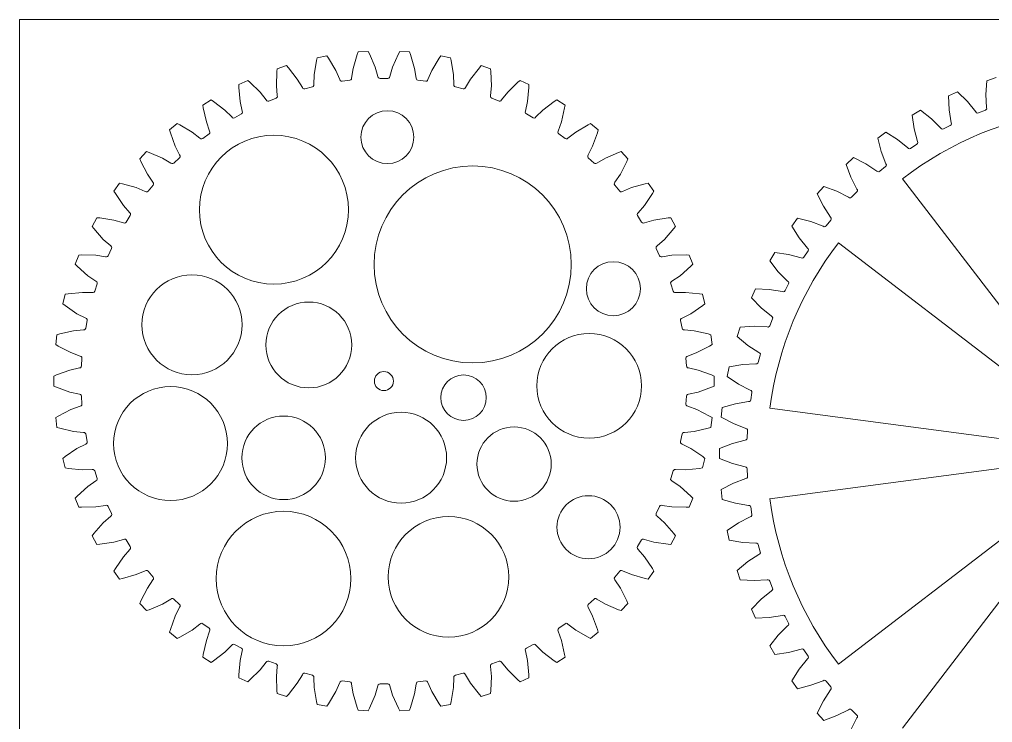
# Model space of a CAD drawing. Header units: millimetres. Extents: x -329 to 723, y 244 to 554.
# Drawn here: x -329 to -175.8, y 437.8 to 548.5 of the extents above; entities that cross this region are included whole.
import ezdxf

# ---------------------------------------------------------------- set-up
doc = ezdxf.new("R2010")
doc.units = ezdxf.units.MM

msp = doc.modelspace()

# ---------------------------------------------------------------- linework, layer by layer
at = {"color": 5, "lineweight": 0}
for p, q in [((-282.13, 542.5), (-282.24, 542.05)), ((-280.61, 542.79), (-282.13, 542.5)), ((-280.35, 542.41), (-280.61, 542.79)), ((-275.83, 542.99), (-276.46, 540.83)), ((-275.67, 543.41), (-275.83, 542.99)), ((-274.12, 543.51), (-275.67, 543.41)), ((-273.91, 543.11), (-274.12, 543.51)), ((-273.01, 541.04), (-273.91, 543.11)), ((-269.35, 543.11), (-270.25, 541.04)), ((-269.14, 543.51), (-269.35, 543.11)), ((-267.59, 543.41), (-269.14, 543.51)), ((-267.43, 542.99), (-267.59, 543.41)), ((-266.8, 540.83), (-267.43, 542.99)), ((-262.65, 542.79), (-262.91, 542.41)), ((-261.12, 542.5), (-262.65, 542.79)), ((-261.02, 542.05), (-261.12, 542.5)), ((-286.96, 541.26), (-288.43, 540.78)), ((-286.66, 540.92), (-286.96, 541.26)), ((-285.27, 539.15), (-286.66, 540.92)), ((-282.24, 542.05), (-282.6, 539.83)), ((-279.2, 540.48), (-280.35, 542.41)), ((-272.56, 539.56), (-273.01, 541.04)), ((-270.25, 541.04), (-270.69, 539.56)), ((-262.91, 542.41), (-264.06, 540.48)), ((-260.66, 539.83), (-261.02, 542.05)), ((-256.6, 540.92), (-257.99, 539.15)), ((-256.3, 541.26), (-256.6, 540.92)), ((-254.82, 540.78), (-256.3, 541.26)), ((-288.48, 540.33), (-288.56, 538.08)), ((-288.43, 540.78), (-288.48, 540.33)), ((-282.6, 539.83), (-282.66, 538.28)), ((-278.57, 539.06), (-279.2, 540.48)), ((-276.46, 540.83), (-276.72, 539.3)), ((-272.52, 539.4), (-272.56, 539.56)), ((-272.4, 539.29), (-272.52, 539.4)), ((-270.74, 539.4), (-270.86, 539.29)), ((-270.69, 539.56), (-270.74, 539.4)), ((-266.54, 539.3), (-266.8, 540.83)), ((-264.06, 540.48), (-264.69, 539.06)), ((-260.6, 538.28), (-260.66, 539.83)), ((-254.78, 540.33), (-254.82, 540.78)), ((-254.7, 538.08), (-254.78, 540.33)), ((-175.2, 539.37), (-176.7, 538.89)), ((-293.07, 538.94), (-294.47, 538.28)), ((-294.47, 538.28), (-294.46, 537.83)), ((-292.72, 538.65), (-293.07, 538.94)), ((-291.12, 537.06), (-292.72, 538.65)), ((-288.56, 538.08), (-288.43, 536.53)), ((-284.47, 537.82), (-285.27, 539.15)), ((-282.89, 537.91), (-284.08, 537.6)), ((-282.75, 537.98), (-282.89, 537.91)), ((-282.66, 538.12), (-282.75, 537.98)), ((-282.66, 538.28), (-282.66, 538.12)), ((-278.51, 538.91), (-278.57, 539.06)), ((-278.38, 538.82), (-278.51, 538.91)), ((-278.22, 538.8), (-278.38, 538.82)), ((-276.99, 538.95), (-278.22, 538.8)), ((-276.84, 539.01), (-276.99, 538.95)), ((-276.74, 539.14), (-276.84, 539.01)), ((-276.72, 539.3), (-276.74, 539.14)), ((-272.24, 539.25), (-272.4, 539.29)), ((-271.01, 539.25), (-272.24, 539.25)), ((-270.86, 539.29), (-271.01, 539.25)), ((-266.52, 539.14), (-266.54, 539.3)), ((-266.42, 539.01), (-266.52, 539.14)), ((-266.26, 538.95), (-266.42, 539.01)), ((-265.04, 538.8), (-266.26, 538.95)), ((-264.88, 538.82), (-265.04, 538.8)), ((-264.75, 538.91), (-264.88, 538.82)), ((-264.69, 539.06), (-264.75, 538.91)), ((-260.6, 538.12), (-260.6, 538.28)), ((-260.51, 537.98), (-260.6, 538.12)), ((-260.37, 537.91), (-260.51, 537.98)), ((-259.17, 537.6), (-260.37, 537.91)), ((-257.99, 539.15), (-258.79, 537.82)), ((-254.83, 536.53), (-254.7, 538.08)), ((-250.54, 538.65), (-252.13, 537.06)), ((-250.19, 538.94), (-250.54, 538.65)), ((-248.79, 538.28), (-250.19, 538.94)), ((-248.8, 537.83), (-248.79, 538.28)), ((-176.7, 538.89), (-176.82, 536.72)), ((-294.46, 537.83), (-294.25, 535.59)), ((-290.16, 535.85), (-291.12, 537.06)), ((-288.41, 536.37), (-288.48, 536.22)), ((-288.43, 536.53), (-288.41, 536.37)), ((-284.39, 537.68), (-284.47, 537.82)), ((-284.25, 537.6), (-284.39, 537.68)), ((-284.08, 537.6), (-284.25, 537.6)), ((-259.01, 537.6), (-259.17, 537.6)), ((-258.87, 537.68), (-259.01, 537.6)), ((-258.79, 537.82), (-258.87, 537.68)), ((-254.85, 536.37), (-254.83, 536.53)), ((-254.78, 536.22), (-254.85, 536.37)), ((-252.13, 537.06), (-253.09, 535.85)), ((-249, 535.59), (-248.8, 537.83)), ((-181.29, 537.12), (-182.73, 536.48)), ((-182.73, 536.48), (-182.62, 534.31)), ((-179.75, 535.59), (-181.29, 537.12)), ((-176.82, 536.72), (-176.72, 534.64)), ((-298.83, 535.88), (-300.14, 535.05)), ((-300.14, 535.05), (-300.08, 534.6)), ((-298.46, 535.63), (-298.83, 535.88)), ((-296.67, 534.26), (-298.46, 535.63)), ((-294.25, 535.59), (-293.93, 534.07)), ((-290.07, 535.72), (-290.16, 535.85)), ((-289.92, 535.65), (-290.07, 535.72)), ((-289.75, 535.68), (-289.92, 535.65)), ((-288.61, 536.13), (-289.75, 535.68)), ((-288.48, 536.22), (-288.61, 536.13)), ((-254.65, 536.13), (-254.78, 536.22)), ((-253.5, 535.68), (-254.65, 536.13)), ((-253.34, 535.65), (-253.5, 535.68)), ((-253.19, 535.72), (-253.34, 535.65)), ((-253.09, 535.85), (-253.19, 535.72)), ((-249.33, 534.07), (-249, 535.59)), ((-244.8, 535.63), (-246.59, 534.26)), ((-244.42, 535.88), (-244.8, 535.63)), ((-243.11, 535.05), (-244.42, 535.88)), ((-243.18, 534.6), (-243.11, 535.05)), ((-178.43, 533.98), (-179.75, 535.59)), ((-300.08, 534.6), (-299.59, 532.41)), ((-295.57, 533.17), (-296.67, 534.26)), ((-294.06, 533.65), (-295.14, 533.06)), ((-293.94, 533.76), (-294.06, 533.65)), ((-293.89, 533.92), (-293.94, 533.76)), ((-293.93, 534.07), (-293.89, 533.92)), ((-249.36, 533.92), (-249.33, 534.07)), ((-249.32, 533.76), (-249.36, 533.92)), ((-249.2, 533.65), (-249.32, 533.76)), ((-248.12, 533.06), (-249.2, 533.65)), ((-246.59, 534.26), (-247.69, 533.17)), ((-243.66, 532.41), (-243.18, 534.6)), ((-187.11, 534.25), (-188.47, 533.46)), ((-188.47, 533.46), (-188.14, 531.32)), ((-185.42, 532.89), (-187.11, 534.25)), ((-182.62, 534.31), (-182.3, 532.26)), ((-178.33, 533.85), (-178.43, 533.98)), ((-178.19, 533.79), (-178.33, 533.85)), ((-178.02, 533.8), (-178.19, 533.79)), ((-176.91, 534.23), (-178.02, 533.8)), ((-176.77, 534.33), (-176.91, 534.23)), ((-176.71, 534.48), (-176.77, 534.33)), ((-176.72, 534.64), (-176.71, 534.48)), ((-304.17, 532.12), (-305.37, 531.14)), ((-303.77, 531.92), (-304.17, 532.12)), ((-301.83, 530.78), (-303.77, 531.92)), ((-299.59, 532.41), (-299.08, 530.94)), ((-295.45, 533.06), (-295.57, 533.17)), ((-295.3, 533.01), (-295.45, 533.06)), ((-295.14, 533.06), (-295.3, 533.01)), ((-247.96, 533.01), (-248.12, 533.06)), ((-247.8, 533.06), (-247.96, 533.01)), ((-247.69, 533.17), (-247.8, 533.06)), ((-244.18, 530.94), (-243.66, 532.41)), ((-239.49, 531.92), (-241.43, 530.78)), ((-239.08, 532.12), (-239.49, 531.92)), ((-237.89, 531.14), (-239.08, 532.12)), ((-183.94, 531.42), (-185.42, 532.89)), ((-182.45, 531.84), (-183.51, 531.29)), ((-182.32, 531.94), (-182.45, 531.84)), ((-182.27, 532.1), (-182.32, 531.94)), ((-182.3, 532.26), (-182.27, 532.1)), ((-305.37, 531.14), (-305.25, 530.7)), ((-305.25, 530.7), (-304.49, 528.58)), ((-300.59, 529.84), (-301.83, 530.78)), ((-299.16, 530.51), (-300.15, 529.78)), ((-299.05, 530.63), (-299.16, 530.51)), ((-299.08, 530.94), (-299.03, 530.79)), ((-299.03, 530.79), (-299.05, 530.63)), ((-244.23, 530.79), (-244.18, 530.94)), ((-244.2, 530.63), (-244.23, 530.79)), ((-244.1, 530.51), (-244.2, 530.63)), ((-243.1, 529.78), (-244.1, 530.51)), ((-241.43, 530.78), (-242.66, 529.84)), ((-238.77, 528.58), (-238.01, 530.7)), ((-238.01, 530.7), (-237.89, 531.14)), ((-192.6, 530.79), (-193.87, 529.86)), ((-190.77, 529.61), (-192.6, 530.79)), ((-188.14, 531.32), (-187.61, 529.3)), ((-183.83, 531.3), (-183.94, 531.42)), ((-183.67, 531.26), (-183.83, 531.3)), ((-183.51, 531.29), (-183.67, 531.26)), ((-300.47, 529.74), (-300.59, 529.84)), ((-300.3, 529.72), (-300.47, 529.74)), ((-300.15, 529.78), (-300.3, 529.72)), ((-242.95, 529.72), (-243.1, 529.78)), ((-242.79, 529.74), (-242.95, 529.72)), ((-242.66, 529.84), (-242.79, 529.74)), ((-193.87, 529.86), (-193.32, 527.76)), ((-189.15, 528.31), (-190.77, 529.61)), ((-187.71, 528.87), (-188.71, 528.22)), ((-187.6, 528.99), (-187.71, 528.87)), ((-187.61, 529.3), (-187.56, 529.15)), ((-187.56, 529.15), (-187.6, 528.99)), ((-309, 527.73), (-310.06, 526.6)), ((-308.57, 527.58), (-309, 527.73)), ((-306.5, 526.69), (-308.57, 527.58)), ((-304.49, 528.58), (-303.8, 527.19)), ((-303.8, 527.19), (-303.73, 527.05)), ((-239.53, 527.05), (-239.46, 527.19)), ((-239.46, 527.19), (-238.77, 528.58)), ((-234.69, 527.58), (-236.76, 526.69)), ((-234.26, 527.73), (-234.69, 527.58)), ((-233.2, 526.6), (-234.26, 527.73)), ((-193.32, 527.76), (-192.58, 525.81)), ((-189.03, 528.2), (-189.15, 528.31)), ((-188.87, 528.17), (-189.03, 528.2)), ((-188.71, 528.22), (-188.87, 528.17)), ((-310.06, 526.6), (-309.89, 526.18)), ((-309.89, 526.18), (-308.87, 524.17)), ((-305.16, 525.91), (-306.5, 526.69)), ((-305.02, 525.83), (-305.16, 525.91)), ((-304.86, 525.83), (-305.02, 525.83)), ((-304.72, 525.91), (-304.86, 525.83)), ((-303.82, 526.75), (-304.72, 525.91)), ((-303.73, 526.89), (-303.82, 526.75)), ((-303.73, 527.05), (-303.73, 526.89)), ((-239.53, 526.89), (-239.53, 527.05)), ((-239.44, 526.75), (-239.53, 526.89)), ((-238.54, 525.91), (-239.44, 526.75)), ((-238.4, 525.83), (-238.54, 525.91)), ((-238.24, 525.83), (-238.4, 525.83)), ((-238.1, 525.91), (-238.24, 525.83)), ((-236.76, 526.69), (-238.1, 525.91)), ((-234.39, 524.17), (-233.37, 526.18)), ((-233.37, 526.18), (-233.2, 526.6)), ((-197.69, 526.77), (-198.86, 525.71)), ((-198.86, 525.71), (-198.09, 523.68)), ((-195.75, 525.79), (-197.69, 526.77)), ((-194, 524.66), (-195.75, 525.79)), ((-192.58, 525.81), (-192.51, 525.66)), ((-192.51, 525.66), (-192.53, 525.5)), ((-308.87, 524.17), (-308.01, 522.88)), ((-235.25, 522.88), (-234.39, 524.17)), ((-193.87, 524.57), (-194, 524.66)), ((-193.71, 524.55), (-193.87, 524.57)), ((-193.56, 524.62), (-193.71, 524.55)), ((-192.63, 525.37), (-193.56, 524.62)), ((-192.53, 525.5), (-192.63, 525.37)), ((-313.24, 522.76), (-314.15, 521.5)), ((-312.79, 522.66), (-313.24, 522.76)), ((-310.63, 522.04), (-312.79, 522.66)), ((-308.01, 522.88), (-307.92, 522.75)), ((-307.91, 522.58), (-307.98, 522.44)), ((-307.92, 522.75), (-307.91, 522.58)), ((-235.35, 522.58), (-235.34, 522.75)), ((-235.28, 522.44), (-235.35, 522.58)), ((-235.34, 522.75), (-235.25, 522.88)), ((-230.47, 522.66), (-232.63, 522.04)), ((-230.02, 522.76), (-230.47, 522.66)), ((-229.11, 521.5), (-230.02, 522.76)), ((-198.09, 523.68), (-197.15, 521.82)), ((-314.15, 521.5), (-313.92, 521.11)), ((-313.92, 521.11), (-312.66, 519.24)), ((-309.2, 521.44), (-310.63, 522.04)), ((-309.05, 521.37), (-309.2, 521.44)), ((-308.89, 521.39), (-309.05, 521.37)), ((-308.76, 521.49), (-308.89, 521.39)), ((-307.98, 522.44), (-308.76, 521.49)), ((-234.5, 521.49), (-235.28, 522.44)), ((-234.37, 521.39), (-234.5, 521.49)), ((-234.2, 521.37), (-234.37, 521.39)), ((-234.06, 521.44), (-234.2, 521.37)), ((-232.63, 522.04), (-234.06, 521.44)), ((-230.6, 519.24), (-229.34, 521.11)), ((-229.34, 521.11), (-229.11, 521.5)), ((-202.34, 522.24), (-203.39, 521.07)), ((-203.39, 521.07), (-202.41, 519.13)), ((-200.31, 521.47), (-202.34, 522.24)), ((-198.45, 520.53), (-200.31, 521.47)), ((-197.16, 521.38), (-198, 520.53)), ((-197.07, 521.52), (-197.16, 521.38)), ((-197.15, 521.82), (-197.07, 521.68)), ((-197.07, 521.68), (-197.07, 521.52)), ((-198.31, 520.45), (-198.45, 520.53)), ((-198.14, 520.45), (-198.31, 520.45)), ((-198, 520.53), (-198.14, 520.45)), ((-312.66, 519.24), (-311.65, 518.07)), ((-311.65, 518.07), (-311.54, 517.95)), ((-311.54, 517.95), (-311.51, 517.79)), ((-231.75, 517.79), (-231.72, 517.95)), ((-231.72, 517.95), (-231.61, 518.07)), ((-231.61, 518.07), (-230.6, 519.24)), ((-202.41, 519.13), (-201.29, 517.38)), ((-316.82, 517.3), (-317.57, 515.94)), ((-316.37, 517.26), (-316.82, 517.3)), ((-314.14, 516.91), (-316.37, 517.26)), ((-312.65, 516.49), (-314.14, 516.91)), ((-312.49, 516.45), (-312.65, 516.49)), ((-312.34, 516.49), (-312.49, 516.45)), ((-312.22, 516.6), (-312.34, 516.49)), ((-311.56, 517.64), (-312.22, 516.6)), ((-311.51, 517.79), (-311.56, 517.64)), ((-231.7, 517.64), (-231.75, 517.79)), ((-231.04, 516.6), (-231.7, 517.64)), ((-230.92, 516.49), (-231.04, 516.6)), ((-230.76, 516.45), (-230.92, 516.49)), ((-230.61, 516.49), (-230.76, 516.45)), ((-229.12, 516.91), (-230.61, 516.49)), ((-226.89, 517.26), (-229.12, 516.91)), ((-226.44, 517.3), (-226.89, 517.26)), ((-225.69, 515.94), (-226.44, 517.3)), ((-206.49, 517.24), (-207.41, 515.97)), ((-204.39, 516.69), (-206.49, 517.24)), ((-202.44, 515.95), (-204.39, 516.69)), ((-201.24, 516.93), (-202, 516)), ((-201.29, 517.38), (-201.19, 517.24)), ((-201.18, 517.08), (-201.24, 516.93)), ((-201.19, 517.24), (-201.18, 517.08)), ((-317.57, 515.94), (-317.29, 515.58)), ((-317.29, 515.58), (-315.81, 513.88)), ((-227.45, 513.88), (-225.97, 515.58)), ((-225.97, 515.58), (-225.69, 515.94)), ((-207.41, 515.97), (-206.24, 514.14)), ((-202.29, 515.89), (-202.44, 515.95)), ((-202.13, 515.91), (-202.29, 515.89)), ((-202, 516), (-202.13, 515.91)), ((-315.81, 513.88), (-314.65, 512.85)), ((-228.6, 512.85), (-227.45, 513.88)), ((-206.24, 514.14), (-204.93, 512.52)), ((-314.51, 512.43), (-315.04, 511.31)), ((-314.65, 512.85), (-314.53, 512.74)), ((-314.53, 512.74), (-314.48, 512.59)), ((-314.48, 512.59), (-314.51, 512.43)), ((-228.78, 512.59), (-228.73, 512.74)), ((-228.75, 512.43), (-228.78, 512.59)), ((-228.22, 511.31), (-228.75, 512.43)), ((-228.73, 512.74), (-228.6, 512.85)), ((-210.09, 511.85), (-210.88, 510.49)), ((-207.94, 511.52), (-210.09, 511.85)), ((-204.84, 512.09), (-205.5, 511.08)), ((-204.93, 512.52), (-204.82, 512.4)), ((-204.79, 512.24), (-204.84, 512.09)), ((-204.82, 512.4), (-204.79, 512.24)), ((-319.69, 511.43), (-320.26, 509.99)), ((-319.23, 511.45), (-319.69, 511.43)), ((-316.98, 511.39), (-319.23, 511.45)), ((-315.45, 511.16), (-316.98, 511.39)), ((-315.29, 511.13), (-315.45, 511.16)), ((-315.14, 511.19), (-315.29, 511.13)), ((-315.04, 511.31), (-315.14, 511.19)), ((-228.12, 511.19), (-228.22, 511.31)), ((-227.97, 511.13), (-228.12, 511.19)), ((-227.81, 511.16), (-227.97, 511.13)), ((-226.28, 511.39), (-227.81, 511.16)), ((-224.03, 511.45), (-226.28, 511.39)), ((-223.57, 511.43), (-224.03, 511.45)), ((-223, 509.99), (-223.57, 511.43)), ((-210.88, 510.49), (-209.52, 508.79)), ((-205.93, 510.98), (-207.94, 511.52)), ((-205.77, 510.94), (-205.93, 510.98)), ((-205.62, 510.97), (-205.77, 510.94)), ((-205.5, 511.08), (-205.62, 510.97)), ((-320.26, 509.99), (-319.94, 509.66)), ((-319.94, 509.66), (-318.26, 508.17)), ((-225, 508.17), (-223.32, 509.66)), ((-223.32, 509.66), (-223, 509.99)), ((-209.52, 508.79), (-208.05, 507.31)), ((-318.26, 508.17), (-316.98, 507.29)), ((-316.98, 507.29), (-316.85, 507.2)), ((-316.85, 507.2), (-316.78, 507.05)), ((-226.48, 507.05), (-226.41, 507.2)), ((-226.41, 507.2), (-226.28, 507.29)), ((-226.28, 507.29), (-225, 508.17)), ((-208.05, 507.31), (-207.93, 507.2)), ((-207.93, 507.2), (-207.88, 507.05)), ((-317.17, 505.72), (-317.25, 505.58)), ((-316.79, 506.89), (-317.17, 505.72)), ((-316.78, 507.05), (-316.79, 506.89)), ((-226.47, 506.89), (-226.48, 507.05)), ((-226.09, 505.72), (-226.47, 506.89)), ((-226, 505.58), (-226.09, 505.72)), ((-213.11, 506.1), (-213.75, 504.67)), ((-210.94, 506), (-213.11, 506.1)), ((-208.88, 505.68), (-210.94, 506)), ((-208.72, 505.65), (-208.88, 505.68)), ((-208.57, 505.7), (-208.72, 505.65)), ((-208.46, 505.82), (-208.57, 505.7)), ((-207.92, 506.89), (-208.46, 505.82)), ((-207.88, 507.05), (-207.92, 506.89)), ((-321.8, 505.25), (-322.18, 503.75)), ((-321.35, 505.33), (-321.8, 505.25)), ((-319.11, 505.54), (-321.35, 505.33)), ((-317.56, 505.51), (-319.11, 505.54)), ((-317.4, 505.5), (-317.56, 505.51)), ((-317.25, 505.58), (-317.4, 505.5)), ((-225.86, 505.5), (-226, 505.58)), ((-225.7, 505.51), (-225.86, 505.5)), ((-224.15, 505.54), (-225.7, 505.51)), ((-221.91, 505.33), (-224.15, 505.54)), ((-221.46, 505.25), (-221.91, 505.33)), ((-221.08, 503.75), (-221.46, 505.25)), ((-213.75, 504.67), (-212.22, 503.12)), ((-322.18, 503.75), (-321.83, 503.47)), ((-321.83, 503.47), (-319.97, 502.19)), ((-223.29, 502.19), (-221.43, 503.47)), ((-221.43, 503.47), (-221.08, 503.75)), ((-212.22, 503.12), (-210.61, 501.81)), ((-319.97, 502.19), (-318.59, 501.48)), ((-318.59, 501.48), (-318.45, 501.41)), ((-318.35, 501.11), (-318.58, 499.9)), ((-318.45, 501.41), (-318.36, 501.27)), ((-318.36, 501.27), (-318.35, 501.11)), ((-224.91, 501.11), (-224.9, 501.27)), ((-224.68, 499.9), (-224.91, 501.11)), ((-224.9, 501.27), (-224.81, 501.41)), ((-224.81, 501.41), (-224.66, 501.48)), ((-224.66, 501.48), (-223.29, 502.19)), ((-210.43, 501.4), (-210.86, 500.28)), ((-210.61, 501.81), (-210.48, 501.71)), ((-210.48, 501.71), (-210.41, 501.56)), ((-210.41, 501.56), (-210.43, 501.4)), ((-318.95, 499.64), (-320.49, 499.48)), ((-318.78, 499.66), (-318.95, 499.64)), ((-318.65, 499.75), (-318.78, 499.66)), ((-318.58, 499.9), (-318.65, 499.75)), ((-224.61, 499.75), (-224.68, 499.9)), ((-224.47, 499.66), (-224.61, 499.75)), ((-224.31, 499.64), (-224.47, 499.66)), ((-222.77, 499.48), (-224.31, 499.64)), ((-215.51, 500.07), (-216, 498.58)), ((-213.34, 500.2), (-215.51, 500.07)), ((-211.26, 500.1), (-213.34, 500.2)), ((-211.1, 500.08), (-211.26, 500.1)), ((-210.95, 500.15), (-211.1, 500.08)), ((-210.86, 500.28), (-210.95, 500.15)), ((-323.12, 498.85), (-323.31, 497.32)), ((-322.68, 498.99), (-323.12, 498.85)), ((-320.49, 499.48), (-322.68, 498.99)), ((-220.58, 498.99), (-222.77, 499.48)), ((-220.14, 498.85), (-220.58, 498.99)), ((-219.95, 497.32), (-220.14, 498.85)), ((-216, 498.58), (-214.31, 497.2)), ((-323.31, 497.32), (-322.92, 497.08)), ((-322.92, 497.08), (-320.92, 496.05)), ((-222.34, 496.05), (-220.34, 497.08)), ((-220.34, 497.08), (-219.95, 497.32)), ((-214.31, 497.2), (-212.57, 496.06)), ((-320.92, 496.05), (-319.47, 495.51)), ((-319.47, 495.51), (-319.31, 495.46)), ((-319.31, 495.46), (-319.21, 495.34)), ((-319.18, 495.18), (-319.26, 493.95)), ((-319.21, 495.34), (-319.18, 495.18)), ((-224.08, 495.18), (-224.05, 495.34)), ((-224, 493.95), (-224.08, 495.18)), ((-224.05, 495.34), (-223.94, 495.46)), ((-223.94, 495.46), (-223.79, 495.51)), ((-223.79, 495.51), (-222.34, 496.05)), ((-212.36, 495.68), (-212.67, 494.52)), ((-212.57, 496.06), (-212.43, 495.98)), ((-212.43, 495.98), (-212.35, 495.84)), ((-212.35, 495.84), (-212.36, 495.68)), ((-319.58, 493.65), (-321.09, 493.3)), ((-319.43, 493.68), (-319.58, 493.65)), ((-319.31, 493.79), (-319.43, 493.68)), ((-319.26, 493.95), (-319.31, 493.79)), ((-223.95, 493.79), (-224, 493.95)), ((-223.83, 493.68), (-223.95, 493.79)), ((-223.67, 493.65), (-223.83, 493.68)), ((-222.16, 493.3), (-223.67, 493.65)), ((-217.27, 493.83), (-217.6, 492.29)), ((-215.13, 494.18), (-217.27, 493.83)), ((-213.05, 494.29), (-215.13, 494.18)), ((-212.88, 494.29), (-213.05, 494.29)), ((-212.74, 494.38), (-212.88, 494.29)), ((-212.67, 494.52), (-212.74, 494.38)), ((-323.21, 492.53), (-323.62, 492.34)), ((-323.62, 492.34), (-323.62, 490.79)), ((-321.09, 493.3), (-323.21, 492.53)), ((-220.05, 492.53), (-222.16, 493.3)), ((-219.63, 492.34), (-220.05, 492.53)), ((-219.63, 490.79), (-219.63, 492.34)), ((-217.6, 492.29), (-215.78, 491.1)), ((-323.62, 490.79), (-323.21, 490.61)), ((-323.21, 490.61), (-321.09, 489.84)), ((-222.16, 489.84), (-220.05, 490.61)), ((-220.05, 490.61), (-219.63, 490.79)), ((-215.78, 491.1), (-213.93, 490.15)), ((-321.09, 489.84), (-319.58, 489.49)), ((-319.58, 489.49), (-319.43, 489.45)), ((-319.43, 489.45), (-319.31, 489.34)), ((-319.31, 489.34), (-319.26, 489.19)), ((-319.26, 489.19), (-319.18, 487.96)), ((-224.08, 487.96), (-224, 489.19)), ((-224, 489.19), (-223.95, 489.34)), ((-223.95, 489.34), (-223.83, 489.45)), ((-223.83, 489.45), (-223.67, 489.49)), ((-223.67, 489.49), (-222.16, 489.84)), ((-213.93, 490.15), (-213.78, 490.08)), ((-213.67, 489.78), (-213.86, 488.6)), ((-213.78, 490.08), (-213.69, 489.95)), ((-213.69, 489.95), (-213.67, 489.78)), ((-319.47, 487.62), (-320.92, 487.08)), ((-319.31, 487.68), (-319.47, 487.62)), ((-319.21, 487.8), (-319.31, 487.68)), ((-319.18, 487.96), (-319.21, 487.8)), ((-224.05, 487.8), (-224.08, 487.96)), ((-223.94, 487.68), (-224.05, 487.8)), ((-223.79, 487.62), (-223.94, 487.68)), ((-222.34, 487.08), (-223.79, 487.62)), ((-218.37, 487.43), (-218.53, 485.87)), ((-216.27, 488), (-218.37, 487.43)), ((-214.22, 488.34), (-216.27, 488)), ((-214.05, 488.35), (-214.22, 488.34)), ((-213.92, 488.45), (-214.05, 488.35)), ((-213.86, 488.6), (-213.92, 488.45)), ((-322.92, 486.06), (-323.31, 485.82)), ((-323.31, 485.82), (-323.12, 484.28)), ((-320.92, 487.08), (-322.92, 486.06)), ((-220.34, 486.06), (-222.34, 487.08)), ((-219.95, 485.82), (-220.34, 486.06)), ((-220.14, 484.28), (-219.95, 485.82)), ((-218.53, 485.87), (-216.6, 484.87)), ((-323.12, 484.28), (-322.68, 484.15)), ((-220.58, 484.15), (-220.14, 484.28)), ((-216.6, 484.87), (-214.66, 484.12)), ((-322.68, 484.15), (-320.49, 483.65)), ((-320.49, 483.65), (-318.95, 483.49)), ((-318.95, 483.49), (-318.78, 483.48)), ((-318.78, 483.48), (-318.65, 483.39)), ((-318.65, 483.39), (-318.58, 483.24)), ((-318.58, 483.24), (-318.35, 482.03)), ((-224.91, 482.03), (-224.68, 483.24)), ((-224.68, 483.24), (-224.61, 483.39)), ((-224.61, 483.39), (-224.47, 483.48)), ((-224.47, 483.48), (-224.31, 483.49)), ((-224.31, 483.49), (-222.77, 483.65)), ((-222.77, 483.65), (-220.58, 484.15)), ((-214.66, 484.12), (-214.5, 484.07)), ((-214.5, 484.07), (-214.4, 483.94)), ((-214.37, 483.79), (-214.43, 482.59)), ((-214.4, 483.94), (-214.37, 483.79)), ((-318.59, 481.66), (-319.97, 480.94)), ((-318.45, 481.73), (-318.59, 481.66)), ((-318.36, 481.87), (-318.45, 481.73)), ((-318.35, 482.03), (-318.36, 481.87)), ((-224.9, 481.87), (-224.91, 482.03)), ((-224.81, 481.73), (-224.9, 481.87)), ((-224.66, 481.66), (-224.81, 481.73)), ((-223.29, 480.94), (-224.66, 481.66)), ((-216.76, 481.74), (-218.79, 480.95)), ((-214.75, 482.29), (-216.76, 481.74)), ((-214.6, 482.32), (-214.75, 482.29)), ((-214.48, 482.43), (-214.6, 482.32)), ((-214.43, 482.59), (-214.48, 482.43)), ((-321.83, 479.67), (-322.18, 479.39)), ((-319.97, 480.94), (-321.83, 479.67)), ((-221.43, 479.67), (-223.29, 480.94)), ((-221.08, 479.39), (-221.43, 479.67)), ((-218.79, 480.95), (-218.79, 479.38)), ((-322.18, 479.39), (-321.8, 477.89)), ((-221.46, 477.89), (-221.08, 479.39)), ((-218.79, 479.38), (-216.76, 478.59)), ((-216.76, 478.59), (-214.75, 478.05)), ((-321.8, 477.89), (-321.35, 477.81)), ((-321.35, 477.81), (-319.11, 477.59)), ((-319.11, 477.59), (-317.56, 477.63)), ((-317.56, 477.63), (-317.4, 477.63)), ((-317.4, 477.63), (-317.25, 477.56)), ((-317.25, 477.56), (-317.17, 477.42)), ((-317.17, 477.42), (-316.79, 476.25)), ((-226.47, 476.25), (-226.09, 477.42)), ((-226.09, 477.42), (-226, 477.56)), ((-226, 477.56), (-225.86, 477.63)), ((-225.86, 477.63), (-225.7, 477.63)), ((-225.7, 477.63), (-224.15, 477.59)), ((-224.15, 477.59), (-221.91, 477.81)), ((-221.91, 477.81), (-221.46, 477.89)), ((-214.75, 478.05), (-214.6, 478.01)), ((-214.6, 478.01), (-214.48, 477.9)), ((-214.48, 477.9), (-214.43, 477.75)), ((-214.43, 477.75), (-214.37, 476.55)), ((-214.37, 476.55), (-214.4, 476.39)), ((-316.98, 475.85), (-318.26, 474.97)), ((-316.85, 475.94), (-316.98, 475.85)), ((-316.78, 476.09), (-316.85, 475.94)), ((-316.79, 476.25), (-316.78, 476.09)), ((-226.48, 476.09), (-226.47, 476.25)), ((-226.41, 475.94), (-226.48, 476.09)), ((-226.28, 475.85), (-226.41, 475.94)), ((-225, 474.97), (-226.28, 475.85)), ((-216.6, 475.47), (-218.53, 474.47)), ((-214.66, 476.22), (-216.6, 475.47)), ((-214.5, 476.27), (-214.66, 476.22)), ((-214.4, 476.39), (-214.5, 476.27)), ((-318.26, 474.97), (-319.94, 473.47)), ((-223.32, 473.47), (-225, 474.97)), ((-218.53, 474.47), (-218.37, 472.91)), ((-319.94, 473.47), (-320.26, 473.15)), ((-320.26, 473.15), (-319.69, 471.71)), ((-316.98, 471.75), (-315.45, 471.98)), ((-315.45, 471.98), (-315.29, 472.01)), ((-315.29, 472.01), (-315.14, 471.95)), ((-315.14, 471.95), (-315.04, 471.82)), ((-228.22, 471.82), (-228.12, 471.95)), ((-228.12, 471.95), (-227.97, 472.01)), ((-227.97, 472.01), (-227.81, 471.98)), ((-227.81, 471.98), (-226.28, 471.75)), ((-223.57, 471.71), (-223, 473.15)), ((-223, 473.15), (-223.32, 473.47)), ((-218.37, 472.91), (-216.27, 472.33)), ((-216.27, 472.33), (-214.22, 472)), ((-214.22, 472), (-214.05, 471.98)), ((-214.05, 471.98), (-213.92, 471.89)), ((-319.69, 471.71), (-319.23, 471.69)), ((-319.23, 471.69), (-316.98, 471.75)), ((-315.04, 471.82), (-314.51, 470.71)), ((-314.48, 470.55), (-314.53, 470.4)), ((-314.51, 470.71), (-314.48, 470.55)), ((-228.78, 470.55), (-228.75, 470.71)), ((-228.73, 470.4), (-228.78, 470.55)), ((-228.75, 470.71), (-228.22, 471.82)), ((-226.28, 471.75), (-224.03, 471.69)), ((-224.03, 471.69), (-223.57, 471.71)), ((-213.92, 471.89), (-213.86, 471.74)), ((-213.86, 471.74), (-213.67, 470.55)), ((-213.67, 470.55), (-213.69, 470.39)), ((-315.81, 469.25), (-317.29, 467.56)), ((-314.65, 470.29), (-315.81, 469.25)), ((-314.53, 470.4), (-314.65, 470.29)), ((-228.6, 470.29), (-228.73, 470.4)), ((-227.45, 469.25), (-228.6, 470.29)), ((-225.97, 467.56), (-227.45, 469.25)), ((-215.78, 469.24), (-217.6, 468.05)), ((-213.93, 470.19), (-215.78, 469.24)), ((-213.78, 470.26), (-213.93, 470.19)), ((-213.69, 470.39), (-213.78, 470.26)), ((-317.29, 467.56), (-317.57, 467.2)), ((-225.69, 467.2), (-225.97, 467.56)), ((-217.6, 468.05), (-217.27, 466.51)), ((-317.57, 467.2), (-316.82, 465.84)), ((-316.82, 465.84), (-316.37, 465.88)), ((-316.37, 465.88), (-314.14, 466.22)), ((-314.14, 466.22), (-312.65, 466.64)), ((-312.65, 466.64), (-312.49, 466.69)), ((-312.49, 466.69), (-312.34, 466.65)), ((-312.34, 466.65), (-312.22, 466.54)), ((-312.22, 466.54), (-311.56, 465.5)), ((-231.7, 465.5), (-231.04, 466.54)), ((-231.04, 466.54), (-230.92, 466.65)), ((-230.92, 466.65), (-230.76, 466.69)), ((-230.76, 466.69), (-230.61, 466.64)), ((-230.61, 466.64), (-229.12, 466.22)), ((-229.12, 466.22), (-226.89, 465.88)), ((-226.89, 465.88), (-226.44, 465.84)), ((-226.44, 465.84), (-225.69, 467.2)), ((-217.27, 466.51), (-215.13, 466.16)), ((-215.13, 466.16), (-213.05, 466.04)), ((-213.05, 466.04), (-212.88, 466.04)), ((-212.88, 466.04), (-212.74, 465.96)), ((-212.74, 465.96), (-212.67, 465.82)), ((-212.67, 465.82), (-212.36, 464.66)), ((-311.65, 465.06), (-312.66, 463.89)), ((-311.54, 465.19), (-311.65, 465.06)), ((-311.56, 465.5), (-311.51, 465.34)), ((-311.51, 465.34), (-311.54, 465.19)), ((-231.75, 465.34), (-231.7, 465.5)), ((-231.72, 465.19), (-231.75, 465.34)), ((-231.61, 465.06), (-231.72, 465.19)), ((-230.6, 463.89), (-231.61, 465.06)), ((-212.43, 464.36), (-212.57, 464.27)), ((-212.35, 464.5), (-212.43, 464.36)), ((-212.36, 464.66), (-212.35, 464.5)), ((-312.66, 463.89), (-313.92, 462.03)), ((-229.34, 462.03), (-230.6, 463.89)), ((-214.31, 463.13), (-216, 461.76)), ((-212.57, 464.27), (-214.31, 463.13)), ((-313.92, 462.03), (-314.15, 461.63)), ((-314.15, 461.63), (-313.24, 460.38)), ((-310.63, 461.09), (-309.2, 461.7)), ((-309.2, 461.7), (-309.05, 461.76)), ((-309.05, 461.76), (-308.89, 461.75)), ((-308.89, 461.75), (-308.76, 461.65)), ((-308.76, 461.65), (-307.98, 460.7)), ((-235.28, 460.7), (-234.5, 461.65)), ((-234.5, 461.65), (-234.37, 461.75)), ((-234.37, 461.75), (-234.2, 461.76)), ((-234.2, 461.76), (-234.06, 461.7)), ((-234.06, 461.7), (-232.63, 461.09)), ((-230.02, 460.38), (-229.11, 461.63)), ((-229.11, 461.63), (-229.34, 462.03)), ((-216, 461.76), (-215.51, 460.26)), ((-313.24, 460.38), (-312.79, 460.47)), ((-312.79, 460.47), (-310.63, 461.09)), ((-308.01, 460.26), (-308.87, 458.97)), ((-307.92, 460.39), (-308.01, 460.26)), ((-307.98, 460.7), (-307.91, 460.55)), ((-307.91, 460.55), (-307.92, 460.39)), ((-235.35, 460.55), (-235.28, 460.7)), ((-235.34, 460.39), (-235.35, 460.55)), ((-235.25, 460.26), (-235.34, 460.39)), ((-234.39, 458.97), (-235.25, 460.26)), ((-232.63, 461.09), (-230.47, 460.47)), ((-230.47, 460.47), (-230.02, 460.38)), ((-215.51, 460.26), (-213.34, 460.14)), ((-213.34, 460.14), (-211.26, 460.24)), ((-211.26, 460.24), (-211.1, 460.26)), ((-211.1, 460.26), (-210.95, 460.19)), ((-210.95, 460.19), (-210.86, 460.06)), ((-210.86, 460.06), (-210.43, 458.94)), ((-308.87, 458.97), (-309.89, 456.96)), ((-233.37, 456.96), (-234.39, 458.97)), ((-210.61, 458.53), (-212.22, 457.21)), ((-210.48, 458.63), (-210.61, 458.53)), ((-210.41, 458.78), (-210.48, 458.63)), ((-210.43, 458.94), (-210.41, 458.78)), ((-309.89, 456.96), (-310.06, 456.54)), ((-306.5, 456.45), (-305.16, 457.22)), ((-305.16, 457.22), (-305.02, 457.31)), ((-305.02, 457.31), (-304.86, 457.31)), ((-304.86, 457.31), (-304.72, 457.23)), ((-304.72, 457.23), (-303.82, 456.39)), ((-239.44, 456.39), (-238.54, 457.23)), ((-238.54, 457.23), (-238.4, 457.31)), ((-238.4, 457.31), (-238.24, 457.31)), ((-238.24, 457.31), (-238.1, 457.22)), ((-238.1, 457.22), (-236.76, 456.45)), ((-233.2, 456.54), (-233.37, 456.96)), ((-212.22, 457.21), (-213.75, 455.67)), ((-310.06, 456.54), (-309, 455.41)), ((-309, 455.41), (-308.57, 455.56)), ((-308.57, 455.56), (-306.5, 456.45)), ((-303.8, 455.94), (-304.49, 454.56)), ((-303.82, 456.39), (-303.73, 456.25)), ((-303.73, 456.09), (-303.8, 455.94)), ((-303.73, 456.25), (-303.73, 456.09)), ((-239.53, 456.25), (-239.44, 456.39)), ((-239.53, 456.09), (-239.53, 456.25)), ((-239.46, 455.94), (-239.53, 456.09)), ((-238.77, 454.56), (-239.46, 455.94)), ((-236.76, 456.45), (-234.69, 455.56)), ((-234.69, 455.56), (-234.26, 455.41)), ((-234.26, 455.41), (-233.2, 456.54)), ((-213.75, 455.67), (-213.11, 454.24)), ((-304.49, 454.56), (-305.25, 452.44)), ((-238.01, 452.44), (-238.77, 454.56)), ((-213.11, 454.24), (-210.94, 454.34)), ((-210.94, 454.34), (-208.88, 454.66)), ((-208.88, 454.66), (-208.72, 454.69)), ((-208.72, 454.69), (-208.57, 454.64)), ((-208.57, 454.64), (-208.46, 454.51)), ((-208.46, 454.51), (-207.92, 453.45)), ((-305.25, 452.44), (-305.37, 452)), ((-303.77, 451.21), (-301.83, 452.35)), ((-301.83, 452.35), (-300.59, 453.29)), ((-300.59, 453.29), (-300.47, 453.39)), ((-300.47, 453.39), (-300.3, 453.42)), ((-300.3, 453.42), (-300.15, 453.35)), ((-300.15, 453.35), (-299.16, 452.63)), ((-299.08, 452.19), (-299.59, 450.73)), ((-299.16, 452.63), (-299.05, 452.51)), ((-299.03, 452.35), (-299.08, 452.19)), ((-299.05, 452.51), (-299.03, 452.35)), ((-244.23, 452.35), (-244.2, 452.51)), ((-244.18, 452.19), (-244.23, 452.35)), ((-244.2, 452.51), (-244.1, 452.63)), ((-243.66, 450.73), (-244.18, 452.19)), ((-244.1, 452.63), (-243.1, 453.35)), ((-243.1, 453.35), (-242.95, 453.42)), ((-242.95, 453.42), (-242.79, 453.39)), ((-242.79, 453.39), (-242.66, 453.29)), ((-242.66, 453.29), (-241.43, 452.35)), ((-241.43, 452.35), (-239.49, 451.21)), ((-237.89, 452), (-238.01, 452.44)), ((-208.05, 453.02), (-209.52, 451.55)), ((-207.93, 453.13), (-208.05, 453.02)), ((-207.88, 453.29), (-207.93, 453.13)), ((-207.92, 453.45), (-207.88, 453.29)), ((-305.37, 452), (-304.17, 451.01)), ((-304.17, 451.01), (-303.77, 451.21)), ((-299.59, 450.73), (-300.08, 448.53)), ((-243.18, 448.53), (-243.66, 450.73)), ((-239.49, 451.21), (-239.08, 451.01)), ((-239.08, 451.01), (-237.89, 452)), ((-209.52, 451.55), (-210.88, 449.85)), ((-296.67, 448.88), (-295.57, 449.96)), ((-295.57, 449.96), (-295.45, 450.08)), ((-295.45, 450.08), (-295.3, 450.12)), ((-295.3, 450.12), (-295.14, 450.08)), ((-295.14, 450.08), (-294.06, 449.49)), ((-293.93, 449.06), (-294.25, 447.55)), ((-294.06, 449.49), (-293.94, 449.38)), ((-293.94, 449.38), (-293.89, 449.22)), ((-293.89, 449.22), (-293.93, 449.06)), ((-249.36, 449.22), (-249.32, 449.38)), ((-249.33, 449.06), (-249.36, 449.22)), ((-249, 447.55), (-249.33, 449.06)), ((-249.32, 449.38), (-249.2, 449.49)), ((-249.2, 449.49), (-248.12, 450.08)), ((-248.12, 450.08), (-247.96, 450.12)), ((-247.96, 450.12), (-247.8, 450.08)), ((-247.8, 450.08), (-247.69, 449.96)), ((-247.69, 449.96), (-246.59, 448.88)), ((-210.88, 449.85), (-210.09, 448.49)), ((-207.94, 448.82), (-205.93, 449.35)), ((-205.93, 449.35), (-205.77, 449.4)), ((-205.77, 449.4), (-205.62, 449.36)), ((-205.62, 449.36), (-205.5, 449.25)), ((-205.5, 449.25), (-204.84, 448.25)), ((-300.08, 448.53), (-300.14, 448.08)), ((-300.14, 448.08), (-298.83, 447.25)), ((-298.83, 447.25), (-298.46, 447.5)), ((-298.46, 447.5), (-296.67, 448.88)), ((-294.25, 447.55), (-294.46, 445.31)), ((-290.07, 447.42), (-289.92, 447.48)), ((-289.92, 447.48), (-289.75, 447.46)), ((-289.75, 447.46), (-288.61, 447.01)), ((-254.65, 447.01), (-253.5, 447.46)), ((-253.5, 447.46), (-253.34, 447.48)), ((-253.34, 447.48), (-253.19, 447.42)), ((-248.8, 445.31), (-249, 447.55)), ((-246.59, 448.88), (-244.8, 447.5)), ((-244.8, 447.5), (-244.42, 447.25)), ((-244.42, 447.25), (-243.11, 448.08)), ((-243.11, 448.08), (-243.18, 448.53)), ((-210.09, 448.49), (-207.94, 448.82)), ((-204.93, 447.81), (-206.24, 446.19)), ((-204.82, 447.94), (-204.93, 447.81)), ((-204.84, 448.25), (-204.79, 448.1)), ((-204.79, 448.1), (-204.82, 447.94)), ((-292.72, 444.49), (-291.12, 446.08)), ((-291.12, 446.08), (-290.16, 447.29)), ((-290.16, 447.29), (-290.07, 447.42)), ((-288.61, 447.01), (-288.48, 446.91)), ((-288.43, 446.6), (-288.56, 445.06)), ((-288.48, 446.91), (-288.41, 446.77)), ((-288.41, 446.77), (-288.43, 446.6)), ((-254.85, 446.77), (-254.78, 446.91)), ((-254.83, 446.6), (-254.85, 446.77)), ((-254.7, 445.06), (-254.83, 446.6)), ((-254.78, 446.91), (-254.65, 447.01)), ((-253.19, 447.42), (-253.09, 447.29)), ((-253.09, 447.29), (-252.13, 446.08)), ((-252.13, 446.08), (-250.54, 444.49)), ((-206.24, 446.19), (-207.41, 444.36)), ((-294.46, 445.31), (-294.47, 444.85)), ((-294.47, 444.85), (-293.07, 444.19)), ((-293.07, 444.19), (-292.72, 444.49)), ((-288.56, 445.06), (-288.48, 442.81)), ((-285.27, 443.99), (-284.47, 445.32)), ((-284.47, 445.32), (-284.39, 445.46)), ((-284.39, 445.46), (-284.25, 445.54)), ((-284.25, 445.54), (-284.08, 445.54)), ((-284.08, 445.54), (-282.89, 445.23)), ((-282.89, 445.23), (-282.75, 445.15)), ((-282.75, 445.15), (-282.66, 445.02)), ((-282.66, 445.02), (-282.66, 444.85)), ((-282.66, 444.85), (-282.6, 443.3)), ((-260.66, 443.3), (-260.6, 444.85)), ((-260.6, 445.02), (-260.51, 445.15)), ((-260.6, 444.85), (-260.6, 445.02)), ((-260.51, 445.15), (-260.37, 445.23)), ((-260.37, 445.23), (-259.17, 445.54)), ((-259.17, 445.54), (-259.01, 445.54)), ((-259.01, 445.54), (-258.87, 445.46)), ((-258.87, 445.46), (-258.79, 445.32)), ((-258.79, 445.32), (-257.99, 443.99)), ((-254.78, 442.81), (-254.7, 445.06)), ((-250.54, 444.49), (-250.19, 444.19)), ((-250.19, 444.19), (-248.79, 444.85)), ((-248.79, 444.85), (-248.8, 445.31)), ((-207.41, 444.36), (-206.49, 443.09)), ((-204.39, 443.65), (-202.44, 444.38)), ((-202.44, 444.38), (-202.29, 444.45)), ((-202.29, 444.45), (-202.13, 444.43)), ((-202.13, 444.43), (-202, 444.33)), ((-286.66, 442.22), (-285.27, 443.99)), ((-282.6, 443.3), (-282.24, 441.08)), ((-279.2, 442.66), (-278.57, 444.07)), ((-278.57, 444.07), (-278.51, 444.22)), ((-278.51, 444.22), (-278.38, 444.32)), ((-278.38, 444.32), (-278.22, 444.34)), ((-278.22, 444.34), (-276.99, 444.19)), ((-276.99, 444.19), (-276.84, 444.13)), ((-276.84, 444.13), (-276.74, 444)), ((-276.74, 444), (-276.72, 443.84)), ((-276.72, 443.84), (-276.46, 442.31)), ((-273.01, 442.09), (-272.56, 443.58)), ((-272.56, 443.58), (-272.52, 443.73)), ((-272.52, 443.73), (-272.4, 443.85)), ((-272.4, 443.85), (-272.24, 443.89)), ((-272.24, 443.89), (-271.01, 443.89)), ((-271.01, 443.89), (-270.86, 443.85)), ((-270.86, 443.85), (-270.74, 443.73)), ((-270.74, 443.73), (-270.69, 443.58)), ((-270.69, 443.58), (-270.25, 442.09)), ((-266.8, 442.31), (-266.54, 443.84)), ((-266.54, 443.84), (-266.52, 444)), ((-266.52, 444), (-266.42, 444.13)), ((-266.42, 444.13), (-266.26, 444.19)), ((-266.26, 444.19), (-265.04, 444.34)), ((-265.04, 444.34), (-264.88, 444.32)), ((-264.88, 444.32), (-264.75, 444.22)), ((-264.75, 444.22), (-264.69, 444.07)), ((-264.69, 444.07), (-264.06, 442.66)), ((-261.02, 441.08), (-260.66, 443.3)), ((-257.99, 443.99), (-256.6, 442.22)), ((-206.49, 443.09), (-204.39, 443.65)), ((-201.29, 442.96), (-202.41, 441.21)), ((-202, 444.33), (-201.24, 443.4)), ((-201.19, 443.09), (-201.29, 442.96)), ((-201.24, 443.4), (-201.18, 443.25)), ((-201.18, 443.25), (-201.19, 443.09)), ((-288.48, 442.81), (-288.43, 442.36)), ((-288.43, 442.36), (-286.96, 441.88)), ((-286.96, 441.88), (-286.66, 442.22)), ((-280.35, 440.72), (-279.2, 442.66)), ((-276.46, 442.31), (-275.83, 440.15)), ((-273.91, 440.03), (-273.01, 442.09)), ((-270.25, 442.09), (-269.35, 440.03)), ((-267.43, 440.15), (-266.8, 442.31)), ((-264.06, 442.66), (-262.91, 440.72)), ((-256.6, 442.22), (-256.3, 441.88)), ((-256.3, 441.88), (-254.82, 442.36)), ((-254.82, 442.36), (-254.78, 442.81)), ((-282.24, 441.08), (-282.13, 440.64)), ((-282.13, 440.64), (-280.61, 440.35)), ((-280.61, 440.35), (-280.35, 440.72)), ((-275.83, 440.15), (-275.67, 439.73)), ((-274.12, 439.63), (-273.91, 440.03)), ((-269.35, 440.03), (-269.14, 439.63)), ((-267.59, 439.73), (-267.43, 440.15)), ((-262.91, 440.72), (-262.65, 440.35)), ((-262.65, 440.35), (-261.12, 440.64)), ((-261.12, 440.64), (-261.02, 441.08)), ((-202.41, 441.21), (-203.39, 439.27)), ((-200.31, 438.87), (-198.45, 439.81)), ((-198.45, 439.81), (-198.31, 439.89)), ((-198.31, 439.89), (-198.14, 439.89)), ((-198.14, 439.89), (-198, 439.8)), ((-198, 439.8), (-197.16, 438.96)), ((-275.67, 439.73), (-274.12, 439.63)), ((-269.14, 439.63), (-267.59, 439.73)), ((-203.39, 439.27), (-202.34, 438.1)), ((-202.34, 438.1), (-200.31, 438.87)), ((-197.15, 438.51), (-198.09, 436.66)), ((-197.16, 438.96), (-197.07, 438.82)), ((-197.07, 438.65), (-197.15, 438.51)), ((-197.07, 438.82), (-197.07, 438.65))]:
    msp.add_line(p, q, dxfattribs=at)
at = {"color": 1, "lineweight": 0}
for p, q in [((-189.99, 523.43), (-160.68, 485.23)), ((-161.86, 484.05), (-200.05, 513.36)), ((-210.86, 487.29), (-163.13, 481)), ((-163.14, 479.33), (-210.86, 473.05)), ((-200.05, 446.97), (-161.89, 476.26)), ((-160.71, 475.07), (-189.99, 436.91))]:
    msp.add_line(p, q, dxfattribs=at)
at = {"lineweight": 0}
msp.add_lwpolyline([(-329.02, 243.73), (280.58, 243.73), (280.58, 548.53), (-329.02, 548.53)], close=True, dxfattribs=at)
at = {"color": 1, "lineweight": 0}
for centre, radius in [((-271.08, 529.99), 4.17), ((-288.94, 518.57), 11.73), ((-257.65, 509.94), 15.52), ((-235.49, 506.12), 4.26), ((-301.85, 500.44), 7.88), ((-283.46, 497.26), 6.76), ((-239.3, 490.83), 8.24), ((-271.63, 491.57), 1.5), ((-259.09, 488.96), 3.58), ((-305.23, 481.73), 8.97), ((-287.42, 479.49), 6.58), ((-268.92, 479.5), 7.16), ((-251.13, 478.5), 5.85), ((-239.41, 468.55), 4.97), ((-287.43, 460.46), 10.6), ((-261.45, 460.73), 9.5)]:
    msp.add_circle(centre, radius, dxfattribs=at)
for start, end in [(97.5, 127.5), (142.5, 172.5), (187.5, 217.5)]:
    msp.add_arc((-156.79, 480.17), 54.53, start, end, dxfattribs=at)

doc.saveas('drawing.dxf')
